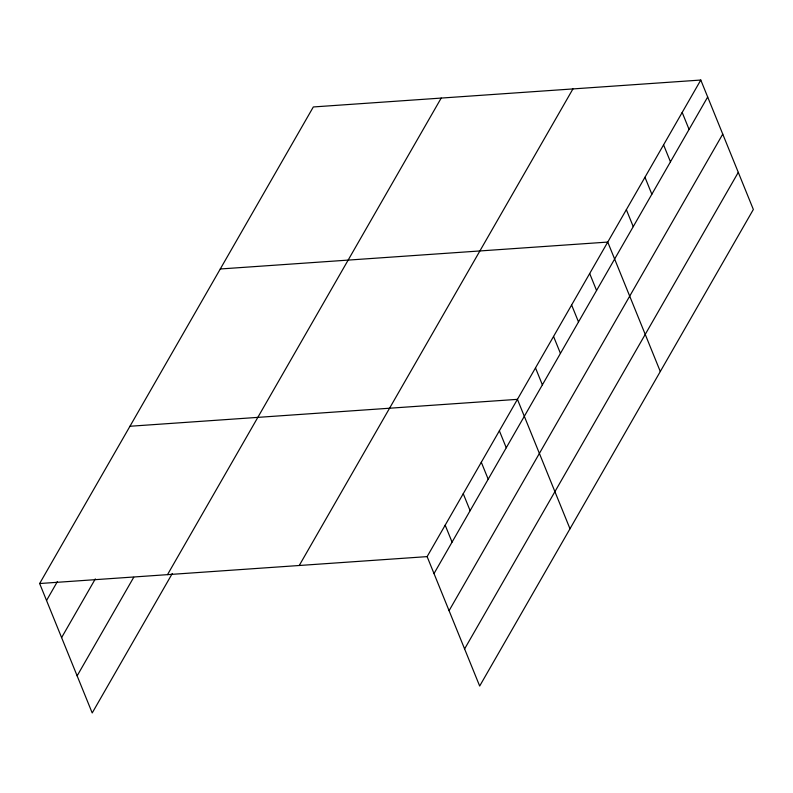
<?xml version="1.0" encoding="UTF-8"?>
<svg xmlns="http://www.w3.org/2000/svg" width="793" height="793" viewBox="0 0 793 793"><rect width="100%" height="100%" fill="white"/><g stroke="black" fill="none" stroke-linecap="round" stroke-linejoin="round"><path stroke-width="1.19" d="M172.289 573.517L92.206 712.957L39.65 583.529L313.324 106.956L700.794 80.043L753.35 209.471L479.676 686.044L427.12 556.617L700.794 80.043M46.539 600.489L57.374 581.616M61.606 637.602L95.329 578.89M77.139 675.844L133.73 577.284M167.511 574.647L441.195 98.074M299.248 565.498L572.933 88.925M433.999 573.577L707.683 97.004M449.076 610.689L722.75 134.116M464.599 648.932L738.283 172.359M220.276 268.986L607.745 242.073L660.301 371.511M129.963 426.257L517.433 399.345L569.989 528.772M39.65 583.529L427.12 556.617M682.188 112.447L689.067 129.408M663.572 144.861L670.462 161.822M644.967 177.265L651.846 194.226M626.351 209.669L633.24 226.629M589.685 273.535L596.564 290.496M571.614 304.988L578.503 321.948M553.554 336.44L560.443 353.4M535.493 367.893L542.382 384.853M499.372 430.797L506.251 447.758M481.301 462.25L488.191 479.21M463.241 493.702L470.13 510.672M445.18 525.164L452.069 542.125"/></g></svg>
